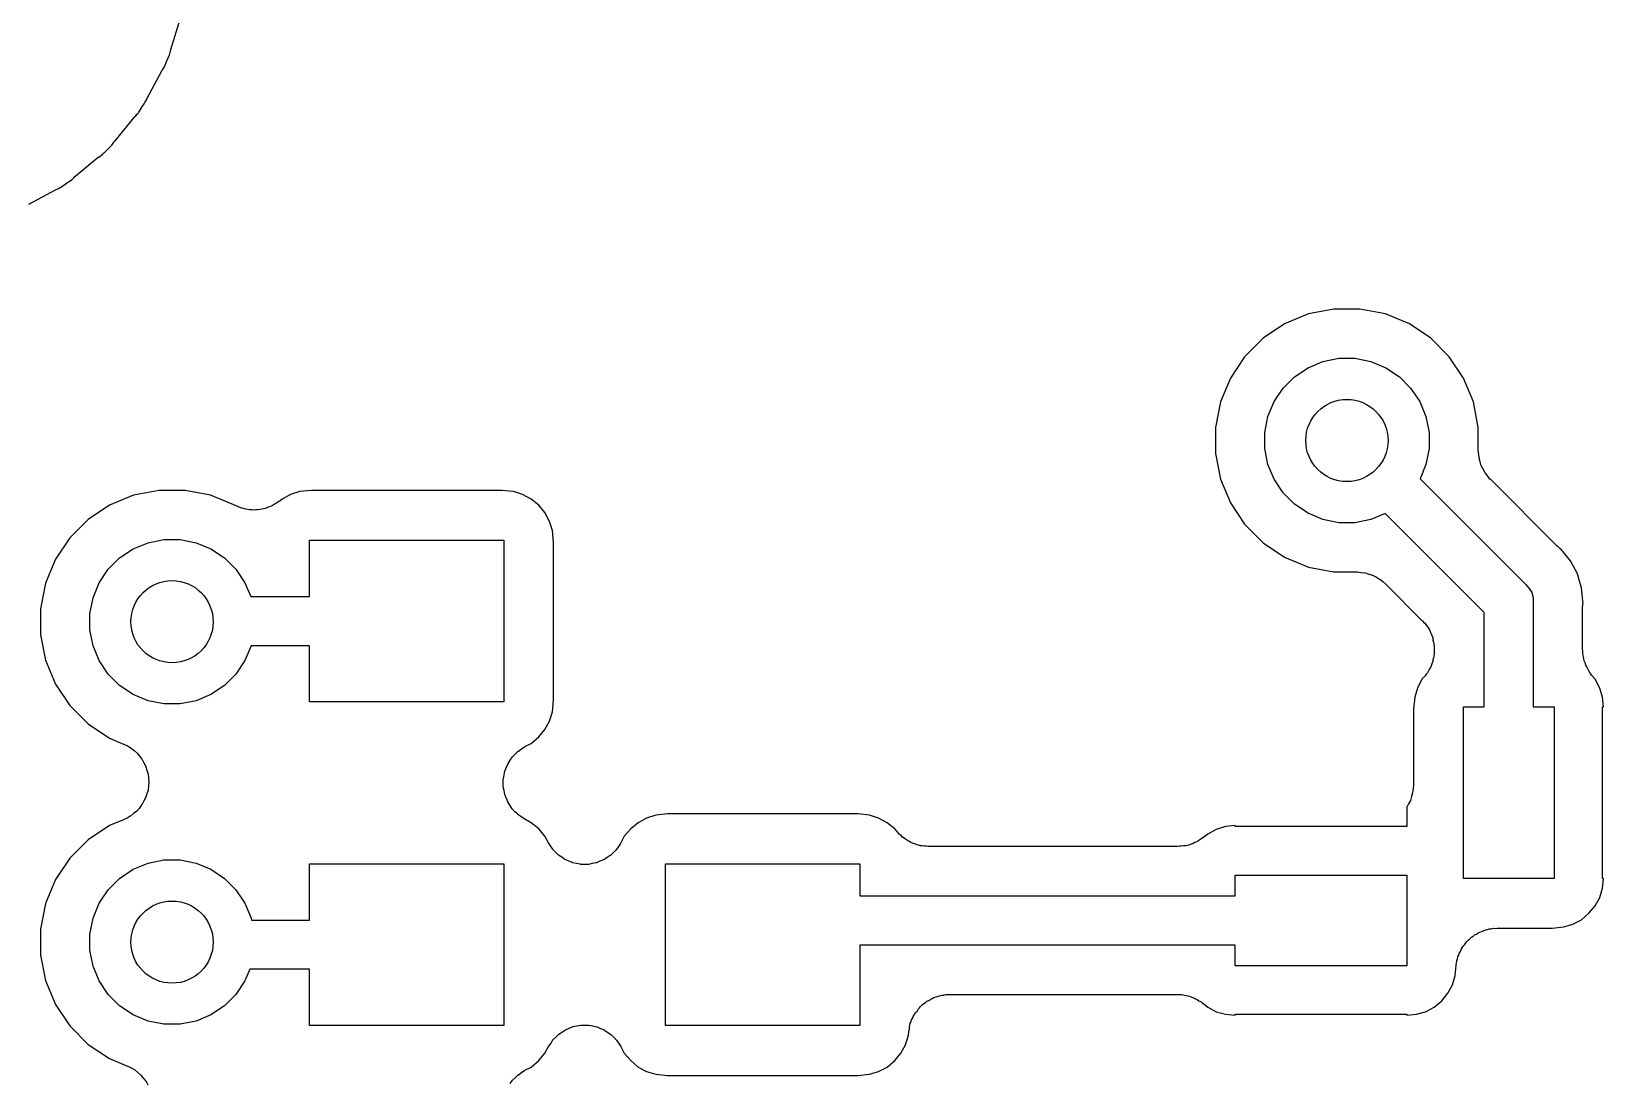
# Model space of a CAD drawing. Extents: x 98.9 to 141.5, y -118.8 to -76.2.
# Drawn here: x 111.221 to 116.078, y -110.804 to -107.556 of the extents above; entities that cross this region are included whole.
import ezdxf

# ---------------------------------------------------------------- set-up
doc = ezdxf.new("R2010")
doc.units = 0
doc.layers.add('BLACK', color=7, linetype='CONTINUOUS')

msp = doc.modelspace()

# ---------------------------------------------------------------- linework, layer by layer
at = {"layer": 'BLACK', "linetype": 'CONTINUOUS'}
for p, q in [((111.651, -107.612), (111.68, -107.518)), ((111.639, -107.647), (111.647, -107.628)), ((111.647, -107.628), (111.648, -107.624)), ((111.648, -107.624), (111.649, -107.622)), ((111.649, -107.622), (111.65, -107.617)), ((111.65, -107.617), (111.651, -107.612)), ((111.578, -107.762), (111.623, -107.678)), ((111.623, -107.678), (111.624, -107.677)), ((111.624, -107.677), (111.627, -107.672)), ((111.627, -107.672), (111.63, -107.668)), ((111.63, -107.668), (111.632, -107.665)), ((111.632, -107.665), (111.639, -107.647)), ((111.639, -107.647), (111.639, -107.647)), ((111.56, -107.793), (111.569, -107.78)), ((111.569, -107.78), (111.571, -107.776)), ((111.569, -107.78), (111.569, -107.78)), ((111.571, -107.776), (111.573, -107.773)), ((111.573, -107.772), (111.576, -107.767)), ((111.573, -107.773), (111.573, -107.772)), ((111.576, -107.767), (111.578, -107.762)), ((111.479, -107.894), (111.538, -107.822)), ((111.538, -107.822), (111.539, -107.82)), ((111.539, -107.82), (111.543, -107.817)), ((111.543, -107.817), (111.546, -107.812)), ((111.546, -107.812), (111.549, -107.81)), ((111.549, -107.81), (111.551, -107.807)), ((111.551, -107.807), (111.552, -107.805)), ((111.552, -107.805), (111.56, -107.794)), ((111.552, -107.805), (111.552, -107.805)), ((111.56, -107.794), (111.56, -107.793)), ((111.56, -107.793), (111.56, -107.793)), ((111.44, -107.936), (111.443, -107.932)), ((111.443, -107.932), (111.445, -107.931)), ((111.445, -107.931), (111.455, -107.921)), ((111.445, -107.931), (111.445, -107.931)), ((111.455, -107.921), (111.466, -107.91)), ((111.455, -107.921), (111.455, -107.921)), ((111.455, -107.921), (111.455, -107.921)), ((111.466, -107.91), (111.469, -107.907)), ((111.466, -107.91), (111.466, -107.91)), ((111.469, -107.907), (111.471, -107.904)), ((111.471, -107.904), (111.472, -107.903)), ((111.472, -107.903), (111.475, -107.898)), ((111.475, -107.898), (111.479, -107.894)), ((111.355, -108.004), (111.427, -107.945)), ((111.427, -107.945), (111.429, -107.944)), ((111.429, -107.944), (111.433, -107.941)), ((111.433, -107.941), (111.438, -107.937)), ((111.438, -107.937), (111.44, -107.936)), ((111.315, -108.034), (111.327, -108.027)), ((111.327, -108.026), (111.34, -108.018)), ((111.327, -108.027), (111.327, -108.026)), ((111.327, -108.026), (111.327, -108.026)), ((111.34, -108.018), (111.344, -108.015)), ((111.34, -108.018), (111.34, -108.018)), ((111.344, -108.015), (111.346, -108.013)), ((111.346, -108.013), (111.347, -108.012)), ((111.347, -108.012), (111.351, -108.008)), ((111.351, -108.008), (111.355, -108.004)), ((111.212, -108.09), (111.295, -108.045)), ((111.295, -108.045), (111.297, -108.044)), ((111.297, -108.044), (111.302, -108.042)), ((111.302, -108.042), (111.307, -108.039)), ((111.307, -108.039), (111.31, -108.038)), ((111.31, -108.038), (111.314, -108.035)), ((111.314, -108.035), (111.315, -108.034)), ((111.315, -108.034), (111.315, -108.034)), ((115.245, -108.414), (115.166, -108.429)), ((115.325, -108.414), (115.245, -108.414)), ((115.404, -108.429), (115.325, -108.414)), ((115.092, -108.46), (115.026, -108.504)), ((115.166, -108.429), (115.092, -108.46)), ((115.478, -108.46), (115.404, -108.429)), ((115.544, -108.504), (115.478, -108.46)), ((115.026, -108.504), (114.969, -108.561)), ((115.601, -108.561), (115.544, -108.504)), ((114.969, -108.561), (114.925, -108.627)), ((115.645, -108.627), (115.601, -108.561)), ((115.123, -108.623), (115.165, -108.595)), ((115.165, -108.595), (115.211, -108.576)), ((115.211, -108.576), (115.26, -108.566)), ((115.26, -108.566), (115.31, -108.566)), ((115.31, -108.566), (115.359, -108.576)), ((115.359, -108.576), (115.405, -108.595)), ((115.405, -108.595), (115.447, -108.623)), ((114.925, -108.627), (114.894, -108.701)), ((115.06, -108.7), (115.088, -108.658)), ((115.088, -108.658), (115.123, -108.623)), ((115.447, -108.623), (115.482, -108.658)), ((115.482, -108.658), (115.51, -108.7)), ((115.676, -108.701), (115.645, -108.627)), ((114.894, -108.701), (114.879, -108.78)), ((115.041, -108.746), (115.06, -108.7)), ((115.51, -108.7), (115.529, -108.746)), ((115.691, -108.78), (115.676, -108.701)), ((115.031, -108.795), (115.041, -108.746)), ((115.529, -108.746), (115.539, -108.795)), ((114.879, -108.78), (114.879, -108.86)), ((115.031, -108.845), (115.031, -108.795)), ((115.539, -108.795), (115.539, -108.845)), ((115.691, -108.851), (115.691, -108.78)), ((115.041, -108.894), (115.031, -108.845)), ((115.539, -108.845), (115.529, -108.894)), ((115.693, -108.862), (115.691, -108.851)), ((114.879, -108.86), (114.894, -108.939)), ((115.06, -108.94), (115.041, -108.894)), ((115.529, -108.894), (115.511, -108.938)), ((115.694, -108.874), (115.693, -108.862)), ((115.694, -108.875), (115.694, -108.874)), ((115.697, -108.886), (115.694, -108.875)), ((115.694, -108.875), (115.694, -108.875)), ((115.7, -108.898), (115.697, -108.886)), ((115.701, -108.898), (115.7, -108.898)), ((115.701, -108.899), (115.701, -108.898)), ((115.706, -108.909), (115.701, -108.899)), ((114.894, -108.939), (114.925, -109.013)), ((115.088, -108.982), (115.06, -108.94)), ((115.511, -108.938), (115.836, -109.263)), ((115.712, -108.92), (115.706, -108.909)), ((115.713, -108.921), (115.712, -108.92)), ((115.712, -108.92), (115.712, -108.92)), ((115.72, -108.93), (115.713, -108.921)), ((115.727, -108.939), (115.72, -108.93)), ((115.728, -108.94), (115.727, -108.939)), ((115.729, -108.94), (115.728, -108.94)), ((115.728, -108.94), (115.728, -108.94)), ((115.728, -108.94), (115.728, -108.94)), ((115.934, -109.146), (115.729, -108.94)), ((111.536, -108.989), (111.462, -109.02)), ((111.615, -108.974), (111.536, -108.989)), ((111.695, -108.974), (111.615, -108.974)), ((111.774, -108.989), (111.695, -108.974)), ((111.858, -109.024), (111.774, -108.989)), ((111.995, -109.001), (111.989, -109.006)), ((112.021, -108.987), (111.995, -109.001)), ((112.05, -108.978), (112.021, -108.987)), ((112.086, -108.974), (112.05, -108.978)), ((112.674, -108.974), (112.086, -108.974)), ((112.71, -108.978), (112.674, -108.974)), ((112.738, -108.987), (112.71, -108.978)), ((112.765, -109.001), (112.738, -108.987)), ((112.788, -109.02), (112.765, -109.001)), ((115.123, -109.017), (115.088, -108.982)), ((111.462, -109.02), (111.396, -109.064)), ((111.859, -109.025), (111.858, -109.024)), ((111.865, -109.027), (111.859, -109.025)), ((111.87, -109.029), (111.865, -109.027)), ((111.877, -109.03), (111.87, -109.029)), ((111.883, -109.032), (111.877, -109.03)), ((111.889, -109.033), (111.883, -109.032)), ((111.894, -109.034), (111.889, -109.033)), ((111.901, -109.034), (111.894, -109.034)), ((111.908, -109.035), (111.901, -109.034)), ((111.913, -109.034), (111.908, -109.035)), ((111.919, -109.034), (111.913, -109.034)), ((111.926, -109.033), (111.919, -109.034)), ((111.932, -109.032), (111.926, -109.033)), ((111.938, -109.031), (111.932, -109.032)), ((111.944, -109.03), (111.938, -109.031)), ((111.95, -109.027), (111.944, -109.03)), ((111.956, -109.025), (111.95, -109.027)), ((111.961, -109.023), (111.956, -109.025)), ((111.967, -109.02), (111.961, -109.023)), ((111.972, -109.017), (111.967, -109.02)), ((111.978, -109.014), (111.972, -109.017)), ((111.983, -109.01), (111.978, -109.014)), ((111.987, -109.007), (111.983, -109.01)), ((111.989, -109.006), (111.987, -109.007)), ((112.807, -109.043), (112.788, -109.02)), ((112.821, -109.07), (112.807, -109.043)), ((114.925, -109.013), (114.969, -109.079)), ((115.165, -109.045), (115.123, -109.017)), ((115.211, -109.064), (115.165, -109.045)), ((115.403, -109.046), (115.359, -109.064)), ((115.709, -109.351), (115.403, -109.046)), ((111.396, -109.064), (111.339, -109.121)), ((112.83, -109.098), (112.821, -109.07)), ((112.834, -109.134), (112.83, -109.098)), ((114.969, -109.079), (115.026, -109.136)), ((115.26, -109.074), (115.211, -109.064)), ((115.31, -109.074), (115.26, -109.074)), ((115.359, -109.064), (115.31, -109.074)), ((111.339, -109.121), (111.295, -109.187)), ((111.535, -109.155), (111.581, -109.136)), ((111.581, -109.136), (111.63, -109.126)), ((111.63, -109.126), (111.68, -109.126)), ((111.68, -109.126), (111.729, -109.136)), ((111.729, -109.136), (111.775, -109.155)), ((112.08, -109.302), (112.08, -109.128)), ((112.08, -109.128), (112.68, -109.128)), ((112.68, -109.128), (112.68, -109.628)), ((112.834, -109.622), (112.834, -109.134)), ((115.026, -109.136), (115.092, -109.18)), ((115.938, -109.149), (115.934, -109.146)), ((111.295, -109.187), (111.264, -109.261)), ((111.458, -109.218), (111.493, -109.183)), ((111.493, -109.183), (111.535, -109.155)), ((111.775, -109.155), (111.817, -109.183)), ((111.817, -109.183), (111.852, -109.218)), ((115.092, -109.18), (115.166, -109.211)), ((115.942, -109.153), (115.938, -109.149)), ((115.943, -109.154), (115.942, -109.153)), ((115.947, -109.157), (115.943, -109.154)), ((115.95, -109.161), (115.947, -109.157)), ((115.953, -109.164), (115.95, -109.161)), ((115.976, -109.192), (115.953, -109.164)), ((115.953, -109.164), (115.953, -109.164)), ((115.953, -109.164), (115.953, -109.164)), ((115.997, -109.232), (115.976, -109.192)), ((111.43, -109.26), (111.458, -109.218)), ((111.852, -109.218), (111.88, -109.26)), ((115.166, -109.211), (115.245, -109.226)), ((115.245, -109.226), (115.316, -109.226)), ((115.316, -109.226), (115.316, -109.226)), ((115.316, -109.226), (115.316, -109.226)), ((115.316, -109.226), (115.316, -109.226)), ((115.316, -109.226), (115.317, -109.226)), ((115.317, -109.226), (115.329, -109.228)), ((115.329, -109.228), (115.341, -109.229)), ((115.341, -109.229), (115.341, -109.229)), ((115.341, -109.229), (115.342, -109.229)), ((115.342, -109.229), (115.353, -109.233)), ((115.353, -109.233), (115.364, -109.236)), ((115.364, -109.236), (115.365, -109.236)), ((115.365, -109.236), (115.366, -109.237)), ((115.366, -109.237), (115.376, -109.242)), ((115.376, -109.242), (115.386, -109.248)), ((116.003, -109.251), (115.997, -109.232)), ((111.264, -109.261), (111.249, -109.34)), ((111.411, -109.306), (111.43, -109.26)), ((111.88, -109.26), (111.898, -109.302)), ((115.386, -109.248), (115.387, -109.248)), ((115.387, -109.248), (115.387, -109.249)), ((115.387, -109.249), (115.396, -109.256)), ((115.396, -109.256), (115.405, -109.264)), ((115.405, -109.264), (115.518, -109.377)), ((115.836, -109.263), (115.839, -109.266)), ((115.839, -109.266), (115.841, -109.269)), ((115.841, -109.269), (115.841, -109.269)), ((115.841, -109.269), (115.848, -109.277)), ((115.848, -109.277), (115.848, -109.277)), ((115.848, -109.277), (115.856, -109.29)), ((115.856, -109.29), (115.86, -109.305)), ((116.01, -109.275), (116.003, -109.251)), ((116.003, -109.251), (116.003, -109.251)), ((116.014, -109.315), (116.01, -109.275)), ((111.249, -109.34), (111.249, -109.42)), ((111.401, -109.355), (111.411, -109.306)), ((111.898, -109.302), (112.08, -109.302)), ((115.86, -109.305), (115.861, -109.315)), ((115.861, -109.315), (115.861, -109.32)), ((115.861, -109.32), (115.861, -109.324)), ((115.861, -109.324), (115.861, -109.643)), ((116.013, -109.335), (116.014, -109.33)), ((116.013, -109.337), (116.013, -109.335)), ((116.013, -109.465), (116.013, -109.337)), ((116.015, -109.32), (116.014, -109.315)), ((116.014, -109.315), (116.014, -109.315)), ((116.014, -109.325), (116.015, -109.32)), ((116.014, -109.33), (116.014, -109.325)), ((111.401, -109.405), (111.401, -109.355)), ((115.518, -109.377), (115.52, -109.378)), ((115.52, -109.378), (115.523, -109.382)), ((115.523, -109.382), (115.527, -109.386)), ((115.527, -109.386), (115.531, -109.392)), ((115.709, -109.643), (115.709, -109.351)), ((111.249, -109.42), (111.264, -109.499)), ((111.411, -109.454), (111.401, -109.405)), ((115.531, -109.392), (115.535, -109.397)), ((115.535, -109.397), (115.538, -109.402)), ((115.538, -109.402), (115.541, -109.407)), ((115.541, -109.407), (115.543, -109.413)), ((115.543, -109.413), (115.546, -109.419)), ((115.546, -109.419), (115.548, -109.425)), ((115.548, -109.425), (115.55, -109.43)), ((115.55, -109.43), (115.551, -109.437)), ((115.551, -109.437), (115.553, -109.443)), ((111.43, -109.5), (111.411, -109.454)), ((111.899, -109.454), (111.88, -109.5)), ((112.08, -109.454), (111.899, -109.454)), ((112.08, -109.628), (112.08, -109.454)), ((115.553, -109.443), (115.554, -109.449)), ((115.554, -109.486), (115.553, -109.492)), ((115.554, -109.449), (115.555, -109.454)), ((115.555, -109.479), (115.554, -109.486)), ((115.555, -109.454), (115.555, -109.461)), ((115.555, -109.461), (115.555, -109.468)), ((115.555, -109.468), (115.555, -109.473)), ((115.555, -109.473), (115.555, -109.479)), ((116.014, -109.471), (116.013, -109.465)), ((116.014, -109.477), (116.014, -109.471)), ((116.015, -109.483), (116.014, -109.477)), ((116.016, -109.49), (116.015, -109.483)), ((111.264, -109.499), (111.295, -109.573)), ((111.458, -109.542), (111.43, -109.5)), ((111.88, -109.5), (111.852, -109.542)), ((115.537, -109.532), (115.534, -109.538)), ((115.54, -109.526), (115.537, -109.532)), ((115.543, -109.521), (115.54, -109.526)), ((115.545, -109.516), (115.543, -109.521)), ((115.547, -109.51), (115.545, -109.516)), ((115.55, -109.503), (115.547, -109.51)), ((115.551, -109.498), (115.55, -109.503)), ((115.553, -109.492), (115.551, -109.498)), ((116.017, -109.495), (116.016, -109.49)), ((116.018, -109.501), (116.017, -109.495)), ((116.021, -109.507), (116.018, -109.501)), ((116.023, -109.514), (116.021, -109.507)), ((116.026, -109.519), (116.023, -109.514)), ((116.028, -109.524), (116.026, -109.519)), ((116.031, -109.53), (116.028, -109.524)), ((116.035, -109.536), (116.031, -109.53)), ((116.038, -109.54), (116.035, -109.536)), ((111.295, -109.573), (111.339, -109.639)), ((111.493, -109.577), (111.458, -109.542)), ((111.535, -109.605), (111.493, -109.577)), ((111.817, -109.577), (111.775, -109.605)), ((111.852, -109.542), (111.817, -109.577)), ((115.503, -109.585), (115.495, -109.613)), ((115.517, -109.558), (115.503, -109.585)), ((115.527, -109.547), (115.517, -109.558)), ((115.53, -109.542), (115.527, -109.547)), ((115.534, -109.538), (115.53, -109.542)), ((116.041, -109.545), (116.038, -109.54)), ((116.042, -109.546), (116.041, -109.545)), ((116.052, -109.558), (116.042, -109.546)), ((116.066, -109.585), (116.052, -109.558)), ((116.075, -109.613), (116.066, -109.585)), ((111.581, -109.624), (111.535, -109.605)), ((111.63, -109.634), (111.581, -109.624)), ((111.729, -109.624), (111.68, -109.634)), ((111.775, -109.605), (111.729, -109.624)), ((112.68, -109.628), (112.08, -109.628)), ((112.83, -109.658), (112.834, -109.622)), ((115.495, -109.613), (115.491, -109.649)), ((116.078, -109.643), (116.075, -109.613)), ((111.339, -109.639), (111.396, -109.696)), ((111.68, -109.634), (111.63, -109.634)), ((112.821, -109.687), (112.83, -109.658)), ((115.491, -109.649), (115.491, -109.882)), ((115.645, -110.173), (115.645, -109.643)), ((115.645, -109.643), (115.709, -109.643)), ((115.861, -109.643), (115.925, -109.643)), ((115.925, -109.643), (115.925, -110.173)), ((116.075, -110.173), (116.075, -109.643)), ((116.075, -109.643), (116.078, -109.643)), ((111.396, -109.696), (111.462, -109.74)), ((112.788, -109.736), (112.807, -109.713)), ((112.807, -109.713), (112.821, -109.687)), ((111.462, -109.74), (111.505, -109.758)), ((111.505, -109.758), (111.506, -109.758)), ((111.506, -109.758), (111.506, -109.758)), ((111.506, -109.758), (111.506, -109.758)), ((111.506, -109.758), (111.506, -109.758)), ((111.506, -109.758), (111.517, -109.764)), ((111.517, -109.764), (111.528, -109.77)), ((111.528, -109.77), (111.528, -109.77)), ((111.528, -109.77), (111.528, -109.77)), ((111.528, -109.77), (111.538, -109.778)), ((111.538, -109.778), (111.547, -109.786)), ((112.725, -109.78), (112.735, -109.773)), ((112.735, -109.773), (112.745, -109.766)), ((112.745, -109.766), (112.765, -109.756)), ((112.765, -109.756), (112.788, -109.736)), ((111.547, -109.786), (111.547, -109.786)), ((111.547, -109.786), (111.547, -109.786)), ((111.547, -109.786), (111.555, -109.796)), ((111.555, -109.796), (111.562, -109.805)), ((111.562, -109.805), (111.562, -109.805)), ((111.562, -109.805), (111.563, -109.806)), ((111.563, -109.806), (111.568, -109.816)), ((111.568, -109.816), (111.574, -109.827)), ((111.574, -109.827), (111.574, -109.827)), ((111.574, -109.827), (111.574, -109.828)), ((111.574, -109.828), (111.577, -109.839)), ((112.688, -109.829), (112.693, -109.818)), ((112.693, -109.818), (112.7, -109.808)), ((112.693, -109.818), (112.693, -109.818)), ((112.693, -109.818), (112.693, -109.818)), ((112.7, -109.808), (112.707, -109.797)), ((112.707, -109.797), (112.716, -109.788)), ((112.707, -109.797), (112.707, -109.797)), ((112.707, -109.797), (112.707, -109.797)), ((112.716, -109.788), (112.724, -109.78)), ((112.724, -109.78), (112.725, -109.78)), ((112.725, -109.78), (112.725, -109.78)), ((111.577, -109.839), (111.581, -109.851)), ((111.581, -109.851), (111.581, -109.851)), ((111.581, -109.851), (111.581, -109.851)), ((111.581, -109.851), (111.582, -109.864)), ((111.582, -109.864), (111.583, -109.876)), ((111.583, -109.876), (111.582, -109.888)), ((111.583, -109.876), (111.583, -109.876)), ((111.583, -109.876), (111.583, -109.876)), ((112.678, -109.877), (112.678, -109.865)), ((112.678, -109.865), (112.679, -109.865)), ((112.679, -109.865), (112.681, -109.853)), ((112.679, -109.865), (112.679, -109.865)), ((112.681, -109.853), (112.683, -109.841)), ((112.683, -109.841), (112.684, -109.84)), ((112.683, -109.841), (112.683, -109.841)), ((112.684, -109.84), (112.688, -109.829)), ((111.573, -109.924), (111.567, -109.935)), ((111.577, -109.912), (111.573, -109.924)), ((111.573, -109.924), (111.573, -109.924)), ((111.573, -109.924), (111.573, -109.924)), ((111.581, -109.901), (111.577, -109.912)), ((111.582, -109.888), (111.581, -109.9)), ((111.581, -109.9), (111.581, -109.901)), ((111.581, -109.901), (111.581, -109.901)), ((112.678, -109.889), (112.678, -109.877)), ((112.678, -109.89), (112.678, -109.889)), ((112.681, -109.902), (112.678, -109.89)), ((112.678, -109.89), (112.678, -109.89)), ((112.683, -109.914), (112.681, -109.902)), ((112.688, -109.926), (112.683, -109.914)), ((112.683, -109.914), (112.683, -109.914)), ((112.683, -109.914), (112.683, -109.914)), ((115.485, -109.92), (115.481, -109.932)), ((115.488, -109.909), (115.485, -109.92)), ((115.49, -109.896), (115.488, -109.908)), ((115.488, -109.908), (115.488, -109.908)), ((115.488, -109.908), (115.488, -109.909)), ((115.491, -109.884), (115.49, -109.896)), ((115.491, -109.882), (115.491, -109.883)), ((115.491, -109.883), (115.491, -109.883)), ((115.491, -109.883), (115.491, -109.883)), ((115.491, -109.883), (115.491, -109.884)), ((111.536, -109.973), (111.527, -109.981)), ((111.546, -109.965), (111.536, -109.973)), ((111.554, -109.956), (111.546, -109.965)), ((111.546, -109.965), (111.546, -109.965)), ((111.546, -109.965), (111.546, -109.965)), ((111.561, -109.946), (111.554, -109.956)), ((111.562, -109.946), (111.561, -109.946)), ((111.561, -109.946), (111.561, -109.946)), ((111.567, -109.935), (111.562, -109.946)), ((112.692, -109.937), (112.688, -109.926)), ((112.699, -109.947), (112.692, -109.937)), ((112.692, -109.937), (112.692, -109.937)), ((112.692, -109.937), (112.692, -109.937)), ((112.706, -109.958), (112.699, -109.947)), ((112.714, -109.967), (112.706, -109.958)), ((112.706, -109.958), (112.706, -109.958)), ((112.706, -109.958), (112.706, -109.958)), ((112.723, -109.975), (112.714, -109.967)), ((115.475, -109.943), (115.47, -109.953)), ((115.47, -109.953), (115.47, -110.013)), ((115.481, -109.932), (115.475, -109.943)), ((115.481, -109.932), (115.481, -109.932)), ((115.481, -109.932), (115.481, -109.932)), ((111.462, -110.01), (111.396, -110.054)), ((111.505, -109.992), (111.462, -110.01)), ((111.516, -109.987), (111.505, -109.992)), ((111.526, -109.981), (111.516, -109.987)), ((111.527, -109.981), (111.526, -109.981)), ((111.526, -109.981), (111.526, -109.981)), ((112.723, -109.976), (112.723, -109.975)), ((112.723, -109.975), (112.723, -109.975)), ((112.733, -109.982), (112.723, -109.976)), ((112.743, -109.989), (112.733, -109.982)), ((112.744, -109.99), (112.743, -109.989)), ((112.745, -109.99), (112.744, -109.99)), ((112.744, -109.99), (112.744, -109.99)), ((112.744, -109.99), (112.744, -109.99)), ((112.765, -110.001), (112.745, -109.99)), ((112.788, -110.02), (112.765, -110.001)), ((112.807, -110.043), (112.788, -110.02)), ((113.072, -110.02), (113.052, -110.043)), ((113.095, -110.001), (113.072, -110.02)), ((113.121, -109.987), (113.095, -110.001)), ((113.15, -109.978), (113.121, -109.987)), ((113.186, -109.974), (113.15, -109.978)), ((113.774, -109.974), (113.186, -109.974)), ((113.81, -109.978), (113.774, -109.974)), ((113.838, -109.987), (113.81, -109.978)), ((113.865, -110.001), (113.838, -109.987)), ((113.888, -110.02), (113.865, -110.001)), ((113.895, -110.028), (113.888, -110.02)), ((114.881, -110.022), (114.855, -110.036)), ((114.91, -110.013), (114.881, -110.022)), ((114.94, -110.01), (114.91, -110.013)), ((114.94, -110.013), (114.94, -110.01)), ((115.47, -110.013), (114.94, -110.013)), ((111.396, -110.054), (111.339, -110.111)), ((112.818, -110.063), (112.807, -110.043)), ((112.824, -110.073), (112.818, -110.063)), ((113.041, -110.065), (113.034, -110.075)), ((113.042, -110.063), (113.041, -110.064)), ((113.041, -110.064), (113.041, -110.064)), ((113.041, -110.064), (113.041, -110.064)), ((113.041, -110.064), (113.041, -110.065)), ((113.052, -110.043), (113.042, -110.063)), ((113.899, -110.032), (113.895, -110.028)), ((113.902, -110.036), (113.899, -110.032)), ((113.908, -110.041), (113.902, -110.036)), ((113.912, -110.046), (113.908, -110.041)), ((113.917, -110.049), (113.912, -110.046)), ((113.921, -110.052), (113.917, -110.049)), ((113.927, -110.056), (113.921, -110.052)), ((113.933, -110.059), (113.927, -110.056)), ((113.938, -110.062), (113.933, -110.059)), ((113.943, -110.064), (113.938, -110.062)), ((113.95, -110.066), (113.943, -110.064)), ((113.956, -110.069), (113.95, -110.066)), ((113.961, -110.07), (113.956, -110.069)), ((113.967, -110.072), (113.961, -110.07)), ((114.797, -110.07), (114.792, -110.071)), ((114.804, -110.067), (114.797, -110.07)), ((114.81, -110.065), (114.804, -110.067)), ((114.815, -110.062), (114.81, -110.065)), ((114.82, -110.06), (114.815, -110.062)), ((114.826, -110.057), (114.82, -110.06)), ((114.832, -110.053), (114.826, -110.057)), ((114.837, -110.05), (114.832, -110.053)), ((114.841, -110.047), (114.837, -110.05)), ((114.843, -110.046), (114.841, -110.047)), ((114.855, -110.036), (114.843, -110.046)), ((111.339, -110.111), (111.295, -110.177)), ((111.581, -110.126), (111.63, -110.116)), ((111.63, -110.116), (111.68, -110.116)), ((111.68, -110.116), (111.729, -110.126)), ((112.831, -110.083), (112.824, -110.073)), ((112.832, -110.084), (112.831, -110.083)), ((112.831, -110.083), (112.831, -110.083)), ((112.84, -110.092), (112.832, -110.084)), ((112.849, -110.101), (112.84, -110.092)), ((112.859, -110.108), (112.849, -110.101)), ((112.849, -110.101), (112.849, -110.101)), ((112.849, -110.101), (112.849, -110.101)), ((112.869, -110.115), (112.859, -110.108)), ((112.87, -110.115), (112.869, -110.115)), ((112.869, -110.115), (112.869, -110.115)), ((112.881, -110.12), (112.87, -110.115)), ((112.988, -110.116), (112.977, -110.12)), ((112.989, -110.116), (112.988, -110.116)), ((112.999, -110.109), (112.989, -110.116)), ((112.989, -110.116), (112.989, -110.116)), ((113.009, -110.102), (112.999, -110.109)), ((113.01, -110.102), (113.009, -110.102)), ((113.009, -110.102), (113.009, -110.102)), ((113.018, -110.094), (113.01, -110.102)), ((113.027, -110.085), (113.018, -110.094)), ((113.034, -110.075), (113.027, -110.085)), ((113.027, -110.085), (113.027, -110.085)), ((113.027, -110.085), (113.027, -110.085)), ((113.973, -110.073), (113.967, -110.072)), ((113.98, -110.074), (113.973, -110.073)), ((113.986, -110.074), (113.98, -110.074)), ((113.991, -110.075), (113.986, -110.074)), ((113.993, -110.075), (113.991, -110.075)), ((114.762, -110.075), (113.993, -110.075)), ((114.768, -110.074), (114.762, -110.075)), ((114.773, -110.074), (114.768, -110.074)), ((114.78, -110.073), (114.773, -110.074)), ((114.787, -110.072), (114.78, -110.073)), ((114.792, -110.071), (114.787, -110.072)), ((111.493, -110.173), (111.535, -110.145)), ((111.535, -110.145), (111.581, -110.126)), ((111.729, -110.126), (111.775, -110.145)), ((111.775, -110.145), (111.817, -110.173)), ((112.08, -110.302), (112.08, -110.128)), ((112.08, -110.128), (112.68, -110.128)), ((112.68, -110.128), (112.68, -110.628)), ((112.892, -110.124), (112.881, -110.12)), ((112.892, -110.125), (112.892, -110.124)), ((112.893, -110.125), (112.892, -110.125)), ((112.904, -110.127), (112.893, -110.125)), ((112.916, -110.129), (112.904, -110.127)), ((112.917, -110.129), (112.916, -110.129)), ((112.917, -110.13), (112.917, -110.129)), ((112.929, -110.13), (112.917, -110.13)), ((112.941, -110.13), (112.929, -110.13)), ((112.942, -110.13), (112.941, -110.13)), ((112.941, -110.13), (112.941, -110.13)), ((112.953, -110.127), (112.942, -110.13)), ((112.965, -110.125), (112.953, -110.127)), ((112.966, -110.125), (112.965, -110.125)), ((112.977, -110.12), (112.966, -110.125)), ((112.966, -110.125), (112.966, -110.125)), ((113.18, -110.628), (113.18, -110.128)), ((113.18, -110.128), (113.78, -110.128)), ((113.78, -110.128), (113.78, -110.227)), ((114.94, -110.227), (114.94, -110.163)), ((114.94, -110.163), (115.47, -110.163)), ((115.47, -110.163), (115.47, -110.443)), ((111.295, -110.177), (111.264, -110.251)), ((111.43, -110.25), (111.458, -110.208)), ((111.458, -110.208), (111.493, -110.173)), ((111.817, -110.173), (111.852, -110.208)), ((111.852, -110.208), (111.88, -110.25)), ((115.925, -110.173), (115.645, -110.173)), ((116.066, -110.232), (116.075, -110.203)), ((116.075, -110.203), (116.078, -110.173)), ((116.078, -110.173), (116.075, -110.173)), ((111.264, -110.251), (111.249, -110.33)), ((111.411, -110.296), (111.43, -110.25)), ((111.88, -110.25), (111.899, -110.296)), ((113.78, -110.227), (114.94, -110.227)), ((116.033, -110.281), (116.052, -110.258)), ((116.052, -110.258), (116.066, -110.232)), ((111.401, -110.345), (111.411, -110.296)), ((111.899, -110.296), (111.9, -110.302)), ((111.9, -110.302), (112.08, -110.302)), ((115.983, -110.315), (116.01, -110.301)), ((116.01, -110.301), (116.033, -110.281)), ((111.249, -110.33), (111.249, -110.41)), ((111.401, -110.395), (111.401, -110.345)), ((115.66, -110.364), (115.665, -110.36)), ((115.665, -110.36), (115.67, -110.355)), ((115.67, -110.355), (115.675, -110.352)), ((115.675, -110.352), (115.679, -110.348)), ((115.679, -110.348), (115.685, -110.345)), ((115.685, -110.345), (115.691, -110.341)), ((115.691, -110.341), (115.696, -110.339)), ((115.696, -110.339), (115.701, -110.337)), ((115.701, -110.337), (115.707, -110.335)), ((115.707, -110.335), (115.714, -110.332)), ((115.714, -110.332), (115.719, -110.331)), ((115.719, -110.331), (115.725, -110.329)), ((115.725, -110.329), (115.731, -110.329)), ((115.731, -110.329), (115.738, -110.327)), ((115.738, -110.327), (115.744, -110.328)), ((115.744, -110.328), (115.749, -110.327)), ((115.749, -110.327), (115.919, -110.327)), ((115.919, -110.327), (115.955, -110.323)), ((115.955, -110.323), (115.983, -110.315)), ((111.249, -110.41), (111.264, -110.489)), ((111.411, -110.444), (111.401, -110.395)), ((114.94, -110.379), (113.78, -110.379)), ((113.78, -110.379), (113.78, -110.628)), ((114.94, -110.443), (114.94, -110.379)), ((115.628, -110.415), (115.631, -110.41)), ((115.631, -110.41), (115.632, -110.405)), ((115.632, -110.405), (115.636, -110.399)), ((115.636, -110.399), (115.638, -110.393)), ((115.638, -110.393), (115.641, -110.388)), ((115.641, -110.388), (115.644, -110.383)), ((115.644, -110.383), (115.648, -110.378)), ((115.648, -110.378), (115.652, -110.372)), ((115.652, -110.372), (115.656, -110.368)), ((115.656, -110.368), (115.66, -110.364)), ((111.43, -110.49), (111.411, -110.444)), ((111.895, -110.454), (111.88, -110.49)), ((112.08, -110.454), (111.895, -110.454)), ((112.08, -110.628), (112.08, -110.454)), ((115.47, -110.443), (114.94, -110.443)), ((115.62, -110.473), (115.623, -110.442)), ((115.623, -110.44), (115.624, -110.434)), ((115.623, -110.442), (115.623, -110.44)), ((115.624, -110.434), (115.625, -110.428)), ((115.625, -110.428), (115.627, -110.422)), ((115.627, -110.422), (115.628, -110.415)), ((111.264, -110.489), (111.295, -110.563)), ((111.458, -110.532), (111.43, -110.49)), ((111.88, -110.49), (111.852, -110.532)), ((115.597, -110.528), (115.611, -110.502)), ((115.611, -110.502), (115.62, -110.473)), ((111.493, -110.567), (111.458, -110.532)), ((111.852, -110.532), (111.817, -110.567)), ((113.983, -110.557), (113.987, -110.553)), ((113.987, -110.553), (113.993, -110.55)), ((113.993, -110.55), (113.999, -110.546)), ((113.999, -110.546), (114.004, -110.544)), ((114.004, -110.544), (114.009, -110.541)), ((114.009, -110.541), (114.016, -110.539)), ((114.016, -110.539), (114.022, -110.537)), ((114.022, -110.537), (114.027, -110.536)), ((114.027, -110.536), (114.033, -110.534)), ((114.033, -110.534), (114.04, -110.534)), ((114.04, -110.534), (114.046, -110.532)), ((114.046, -110.532), (114.052, -110.532)), ((114.052, -110.532), (114.058, -110.532)), ((114.058, -110.532), (114.762, -110.532)), ((114.762, -110.532), (114.764, -110.532)), ((114.764, -110.532), (114.769, -110.532)), ((114.769, -110.532), (114.775, -110.532)), ((114.775, -110.532), (114.782, -110.534)), ((114.782, -110.534), (114.788, -110.535)), ((114.788, -110.535), (114.794, -110.536)), ((114.794, -110.536), (114.799, -110.537)), ((114.799, -110.537), (114.806, -110.54)), ((114.806, -110.54), (114.812, -110.542)), ((114.812, -110.542), (114.817, -110.545)), ((114.817, -110.545), (114.822, -110.547)), ((114.822, -110.547), (114.828, -110.551)), ((114.828, -110.551), (114.834, -110.554)), ((114.834, -110.554), (114.838, -110.558)), ((115.555, -110.571), (115.578, -110.551)), ((115.578, -110.551), (115.597, -110.528)), ((111.295, -110.563), (111.339, -110.629)), ((111.535, -110.595), (111.493, -110.567)), ((111.581, -110.614), (111.535, -110.595)), ((111.775, -110.595), (111.729, -110.614)), ((111.817, -110.567), (111.775, -110.595)), ((113.94, -110.61), (113.944, -110.604)), ((113.944, -110.604), (113.946, -110.598)), ((113.946, -110.598), (113.95, -110.593)), ((113.95, -110.593), (113.952, -110.588)), ((113.952, -110.588), (113.957, -110.583)), ((113.957, -110.583), (113.96, -110.577)), ((113.96, -110.577), (113.964, -110.573)), ((113.964, -110.573), (113.968, -110.569)), ((113.968, -110.569), (113.973, -110.564)), ((113.973, -110.564), (113.978, -110.56)), ((113.978, -110.56), (113.983, -110.557)), ((114.838, -110.558), (114.843, -110.561)), ((114.843, -110.561), (114.855, -110.571)), ((114.855, -110.571), (114.881, -110.585)), ((114.881, -110.585), (114.91, -110.593)), ((114.91, -110.593), (114.94, -110.596)), ((114.94, -110.596), (114.94, -110.593)), ((114.94, -110.593), (115.47, -110.593)), ((115.47, -110.593), (115.47, -110.596)), ((115.47, -110.596), (115.5, -110.593)), ((115.5, -110.593), (115.528, -110.585)), ((115.528, -110.585), (115.555, -110.571)), ((111.339, -110.629), (111.396, -110.686)), ((111.63, -110.624), (111.581, -110.614)), ((111.68, -110.624), (111.63, -110.624)), ((111.729, -110.614), (111.68, -110.624)), ((112.68, -110.628), (112.08, -110.628)), ((112.85, -110.654), (112.861, -110.647)), ((112.861, -110.647), (112.871, -110.641)), ((112.871, -110.641), (112.882, -110.636)), ((112.871, -110.641), (112.871, -110.641)), ((112.871, -110.641), (112.871, -110.641)), ((112.882, -110.636), (112.894, -110.631)), ((112.894, -110.631), (112.906, -110.629)), ((112.894, -110.631), (112.894, -110.631)), ((112.894, -110.631), (112.894, -110.631)), ((112.906, -110.629), (112.918, -110.627)), ((112.918, -110.627), (112.918, -110.627)), ((112.918, -110.627), (112.919, -110.627)), ((112.919, -110.627), (112.931, -110.627)), ((112.931, -110.627), (112.943, -110.627)), ((112.943, -110.627), (112.943, -110.627)), ((112.943, -110.627), (112.943, -110.627)), ((112.943, -110.627), (112.955, -110.629)), ((112.955, -110.629), (112.967, -110.632)), ((112.967, -110.632), (112.967, -110.632)), ((112.967, -110.632), (112.968, -110.632)), ((112.968, -110.632), (112.979, -110.637)), ((112.979, -110.637), (112.99, -110.641)), ((112.99, -110.641), (112.99, -110.641)), ((112.99, -110.641), (112.99, -110.642)), ((112.99, -110.642), (113, -110.648)), ((113, -110.648), (113.011, -110.655)), ((113.78, -110.628), (113.18, -110.628)), ((113.93, -110.658), (113.931, -110.646)), ((113.931, -110.645), (113.933, -110.639)), ((113.931, -110.646), (113.931, -110.645)), ((113.933, -110.633), (113.935, -110.627)), ((113.933, -110.639), (113.933, -110.633)), ((113.935, -110.627), (113.936, -110.62)), ((113.936, -110.62), (113.939, -110.615)), ((113.939, -110.615), (113.94, -110.61)), ((111.396, -110.686), (111.462, -110.73)), ((112.807, -110.713), (112.818, -110.693)), ((112.818, -110.693), (112.818, -110.692)), ((112.818, -110.692), (112.818, -110.692)), ((112.818, -110.692), (112.818, -110.692)), ((112.818, -110.692), (112.819, -110.692)), ((112.819, -110.692), (112.826, -110.682)), ((112.826, -110.682), (112.832, -110.672)), ((112.832, -110.672), (112.833, -110.672)), ((112.833, -110.671), (112.842, -110.663)), ((112.833, -110.672), (112.833, -110.671)), ((112.842, -110.663), (112.85, -110.654)), ((112.85, -110.654), (112.85, -110.654)), ((112.85, -110.654), (112.85, -110.654)), ((113.011, -110.655), (113.011, -110.655)), ((113.011, -110.655), (113.011, -110.656)), ((113.011, -110.656), (113.02, -110.664)), ((113.02, -110.664), (113.028, -110.673)), ((113.028, -110.673), (113.028, -110.673)), ((113.028, -110.673), (113.028, -110.673)), ((113.028, -110.673), (113.035, -110.683)), ((113.035, -110.683), (113.042, -110.693)), ((113.042, -110.693), (113.052, -110.713)), ((113.907, -110.713), (113.921, -110.687)), ((113.921, -110.687), (113.93, -110.658)), ((111.462, -110.73), (111.517, -110.753)), ((112.765, -110.756), (112.788, -110.736)), ((112.788, -110.736), (112.807, -110.713)), ((113.052, -110.713), (113.072, -110.736)), ((113.072, -110.736), (113.095, -110.756)), ((113.865, -110.756), (113.888, -110.736)), ((113.888, -110.736), (113.907, -110.713)), ((111.517, -110.753), (111.518, -110.753)), ((111.518, -110.753), (111.518, -110.753)), ((111.518, -110.753), (111.518, -110.753)), ((111.518, -110.753), (111.518, -110.753)), ((111.518, -110.753), (111.529, -110.759)), ((111.529, -110.759), (111.54, -110.765)), ((111.54, -110.765), (111.54, -110.765)), ((111.54, -110.765), (111.54, -110.765)), ((111.54, -110.765), (111.549, -110.773)), ((111.549, -110.773), (111.559, -110.781)), ((111.559, -110.781), (111.559, -110.781)), ((111.559, -110.781), (111.559, -110.781)), ((111.559, -110.781), (111.567, -110.791)), ((111.567, -110.791), (111.574, -110.8)), ((112.7, -110.807), (112.707, -110.797)), ((112.707, -110.797), (112.716, -110.788)), ((112.707, -110.797), (112.707, -110.797)), ((112.707, -110.797), (112.707, -110.797)), ((112.716, -110.788), (112.724, -110.78)), ((112.724, -110.78), (112.725, -110.78)), ((112.725, -110.78), (112.735, -110.773)), ((112.725, -110.78), (112.725, -110.78)), ((112.735, -110.773), (112.745, -110.766)), ((112.745, -110.766), (112.765, -110.756)), ((113.095, -110.756), (113.121, -110.77)), ((113.121, -110.77), (113.15, -110.778)), ((113.15, -110.778), (113.186, -110.782)), ((113.186, -110.782), (113.774, -110.782)), ((113.774, -110.782), (113.81, -110.778)), ((113.81, -110.778), (113.838, -110.77)), ((113.838, -110.77), (113.865, -110.756)), ((111.574, -110.8), (111.575, -110.8)), ((111.575, -110.8), (111.575, -110.801)), ((111.575, -110.801), (111.58, -110.811))]:
    msp.add_line(p, q, dxfattribs=at)
at = {"layer": 'BLACK'}
for centre in [(115.285, -108.82), (111.655, -109.38), (111.655, -110.37)]:
    msp.add_circle(centre, 0.127, dxfattribs=at)

doc.saveas('drawing.dxf')
